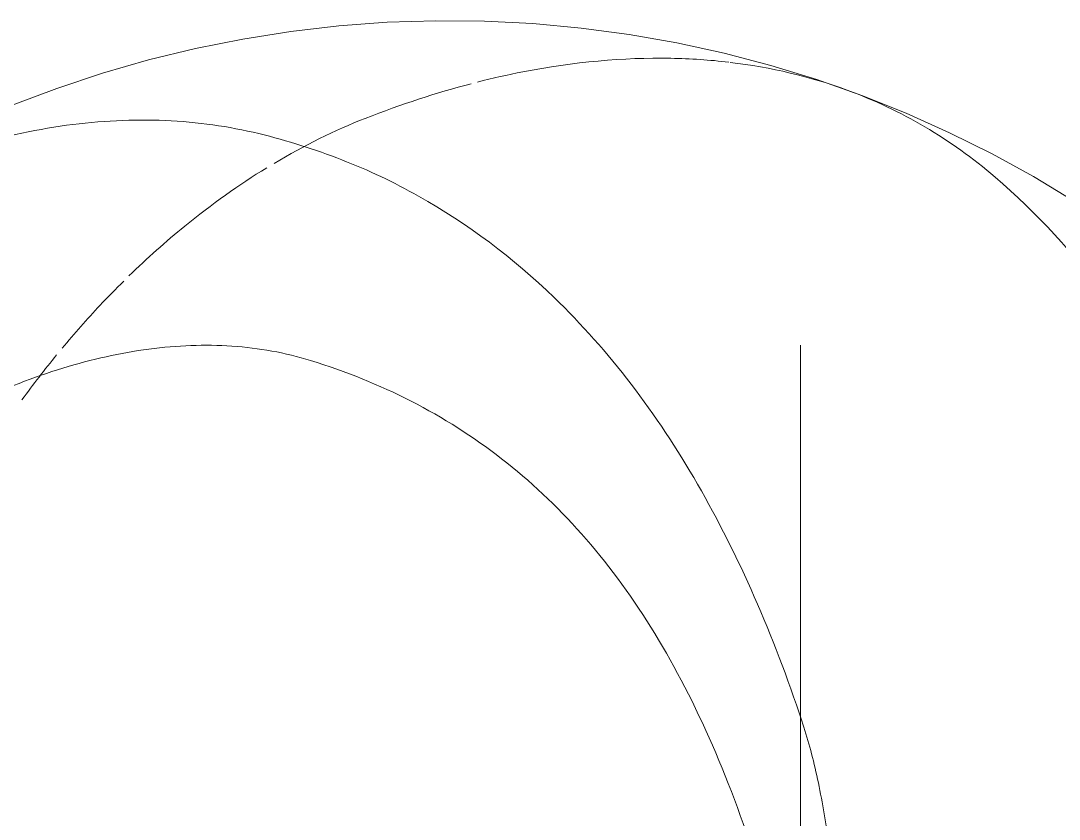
# Model space of a CAD drawing. Header units: millimetres. Extents: x -4000 to 187956, y -58990 to 162485.
# Drawn here: x 85056.6 to 85214.3, y 133971.9 to 134093.3 of the extents above; entities that cross this region are included whole.
import ezdxf

# ---------------------------------------------------------------- set-up
doc = ezdxf.new("R2010")
doc.units = ezdxf.units.MM
doc.layers.add('P-SANR-FIXT', color=6, linetype='Continuous', lineweight=9)

# ---------------------------------------------------------------- blocks, each defined once
blk = doc.blocks.new('C307 - C307-V911-FFS - TANG 1')
at = {"layer": 'P-SANR-FIXT', "color": 252}
for p, q in [((-121.6, -83.09), (-96.2, -83.09)), ((-119.28, -83.09), (-77.2, -83.09)), ((-96.2, -83.09), (-90.1, -83.09)), ((-76.71, -83.09), (-42.56, -83.09))]:
    blk.add_line(p, q, dxfattribs=at)
at = {"layer": 'P-SANR-FIXT', "color": 253}
blk.add_line((-90.1, -83.09), (-27.16, -83.09), dxfattribs=at)
at = {"layer": 'P-SANR-FIXT', "color": 250, "flags": 128}
for points in [[(-143.56, -41.62), (-147.25, -47.73), (-150.7, -54.01), (-153.91, -60.45), (-156.87, -67.05), (-159.56, -73.78), (-161.98, -80.64), (-164.13, -87.62), (-165.99, -94.7), (-167.56, -101.87), (-168.83, -109.11), (-169.81, -116.41), (-170.49, -123.75), (-170.86, -131.12), (-170.92, -138.5), (-170.69, -145.88), (-170.14, -153.23), (-169.3, -160.55), (-168.15, -167.82), (-166.71, -175.02), (-164.97, -182.14), (-162.95, -189.17), (-160.65, -196.08), (-158.07, -202.87)], [(-106.75, 0), (-111.96, -4.44), (-117.02, -9.11), (-121.91, -14), (-126.63, -19.11), (-131.17, -24.44), (-135.51, -29.97), (-139.64, -35.7), (-143.56, -41.62), (-147.25, -47.73), (-150.7, -54.01), (-153.91, -60.45), (-156.87, -67.05), (-159.56, -73.78), (-160.63, -76.71)]]:
    blk.add_lwpolyline(points, dxfattribs=at)
at = {"layer": 'P-SANR-FIXT', "color": 250}
for points, knots in [([(-147.16, -53.55), (-141.72, -47.21), (-129.3, -35.81), (-110.04, -24.61), (-92.23, -17.39), (-80.04, -13.58), (-70.88, -11.27), (-65.45, -10.06), (-61.25, -9.2), (-56.94, -8.4), (-52.54, -7.63), (-48.75, -7.05), (-45.65, -6.61), (-43.28, -6.3), (-40.86, -6), (-37.6, -5.62), (-33.43, -5.17), (-28.27, -4.69), (-23.18, -4.33), (-19.75, -4.15), (-18.14, -4.07)], [-1, -1, -1, -1, -0.8, -0.6, -0.5, -0.4, -0.35, -0.325, -0.3, -0.275, -0.25, -0.225, -0.2125, -0.2, -0.1875, -0.175, -0.15, -0.125, -0.1, -0.07818, -0.07818, -0.07818, -0.07818]), ([(-164.6, -93.8), (-163.85, -87.56), (-161.4, -77.25), (-155.14, -64.02), (-150.05, -56.92), (-147.16, -53.55)], [-0.4798381, -0.4798381, -0.4798381, -0.4798381, -0.2857143, -0.1428571, 0, 0, 0, 0]), ([(-64.5, -82.9), (-61.94, -82.05), (-56.43, -80.55), (-46.83, -78.83), (-37.17, -77.74), (-30.8, -77.31), (-28.03, -77.18)], [-1, -1, -1, -1, -0.75, -0.5, -0.25, -0.0639123, -0.0639123, -0.0639123, -0.0639123]), ([(-153.77, -165.4), (-152.7, -161.05), (-150.07, -152.66), (-142.66, -137.08), (-127.96, -117.62), (-106.5, -101.36), (-83.64, -89.89), (-71.08, -85.09), (-64.5, -82.9)], [-1, -1, -1, -1, -0.892857, -0.785714, -0.571429, -0.285714, -0.142857, 0, 0, 0, 0]), ([(-42.56, -89.71), (-49.43, -91.87), (-62.35, -96.73), (-84.84, -108.52), (-106.16, -127.44), (-115.97, -146.85), (-119.28, -157.53)], [0, 0, 0, 0, 0.166667, 0.333333, 0.666667, 1, 1, 1, 1]), ([(-50.95, -302.34), (-58.32, -300.04), (-72.45, -294.62), (-98.49, -280.39), (-125.49, -257.6), (-147.02, -226.12), (-155.27, -199.55), (-156.2, -179.46), (-154.88, -170), (-153.77, -165.4)], [-1, -1, -1, -1, -0.9, -0.8, -0.6, -0.4, -0.2, -0.1, 0, 0, 0, 0])]:
    blk.add_open_spline(points, degree=3, knots=knots, dxfattribs=at)
at = {"layer": 'P-SANR-FIXT', "color": 252}
for points, knots in [([(-161.6, -132.2), (-162.19, -129.88), (-164.47, -119.75), (-165.64, -106.86), (-164.97, -96.88), (-164.63, -94)], [-0.848685, -0.848685, -0.848685, -0.848685, -0.7857143, -0.5714286, -0.4819819, -0.4819819, -0.4819819, -0.4819819]), ([(-132.14, -185.13), (-134.83, -182.36), (-140.92, -175.52), (-145.99, -168.41), (-148.57, -164.2)], [-0.2945464, -0.2945464, -0.2945464, -0.2945464, -0.2222222, -0.1201593, -0.1201593, -0.1201593, -0.1201593]), ([(-121.14, -195.28), (-123.39, -193.41), (-126.89, -190.32), (-130.16, -187.13), (-131.36, -185.91)], [-0.38585616, -0.38585616, -0.38585616, -0.38585616, -0.33333333, -0.30139347, -0.30139347, -0.30139347, -0.30139347])]:
    blk.add_open_spline(points, degree=3, knots=knots, dxfattribs=at)
for points in [[(-156.09, -149.22), (-158.22, -143.78), (-159.98, -138.41), (-161.36, -133.13)], [(-149.24, -163.09), (-151.98, -158.5), (-154.26, -153.88), (-156.09, -149.22)], [(-121.47, -169.48), (-121.74, -173.58), (-121.58, -177.8), (-121.01, -182.1)], [(-113.3, -201.38), (-115.65, -199.67), (-117.93, -197.91), (-120.13, -196.11)]]:
    blk.add_open_spline(points, degree=3, dxfattribs=at)
at = {"layer": 'P-SANR-FIXT', "color": 250}
for points in [[(-119.28, -157.53), (-120.47, -161.4), (-121.19, -165.38), (-121.47, -169.48)], [(-121.01, -182.1), (-120.44, -186.39), (-118.49, -195.13), (-113.31, -208.48), (-105.99, -221.88), (-99.68, -230.6), (-96.2, -234.93)]]:
    blk.add_open_spline(points, degree=3, dxfattribs=at)
blk = doc.blocks.new('CMF2_NHAXUONG_A_rvt-1-FFS - TANG 1')
at = {"layer": 'P-SANR-FIXT', "color": 250, "lineweight": 9, "rotation": 270.0003356950972}
blk.add_blockref('C307 - C307-V911-FFS - TANG 1', (85258.12, 133922.35), dxfattribs=at)

msp = doc.modelspace()

# ---------------------------------------------------------------- block references
at = {"lineweight": 5}
msp.add_blockref('CMF2_NHAXUONG_A_rvt-1-FFS - TANG 1', (0, 0), dxfattribs=at)

doc.saveas('drawing.dxf')
